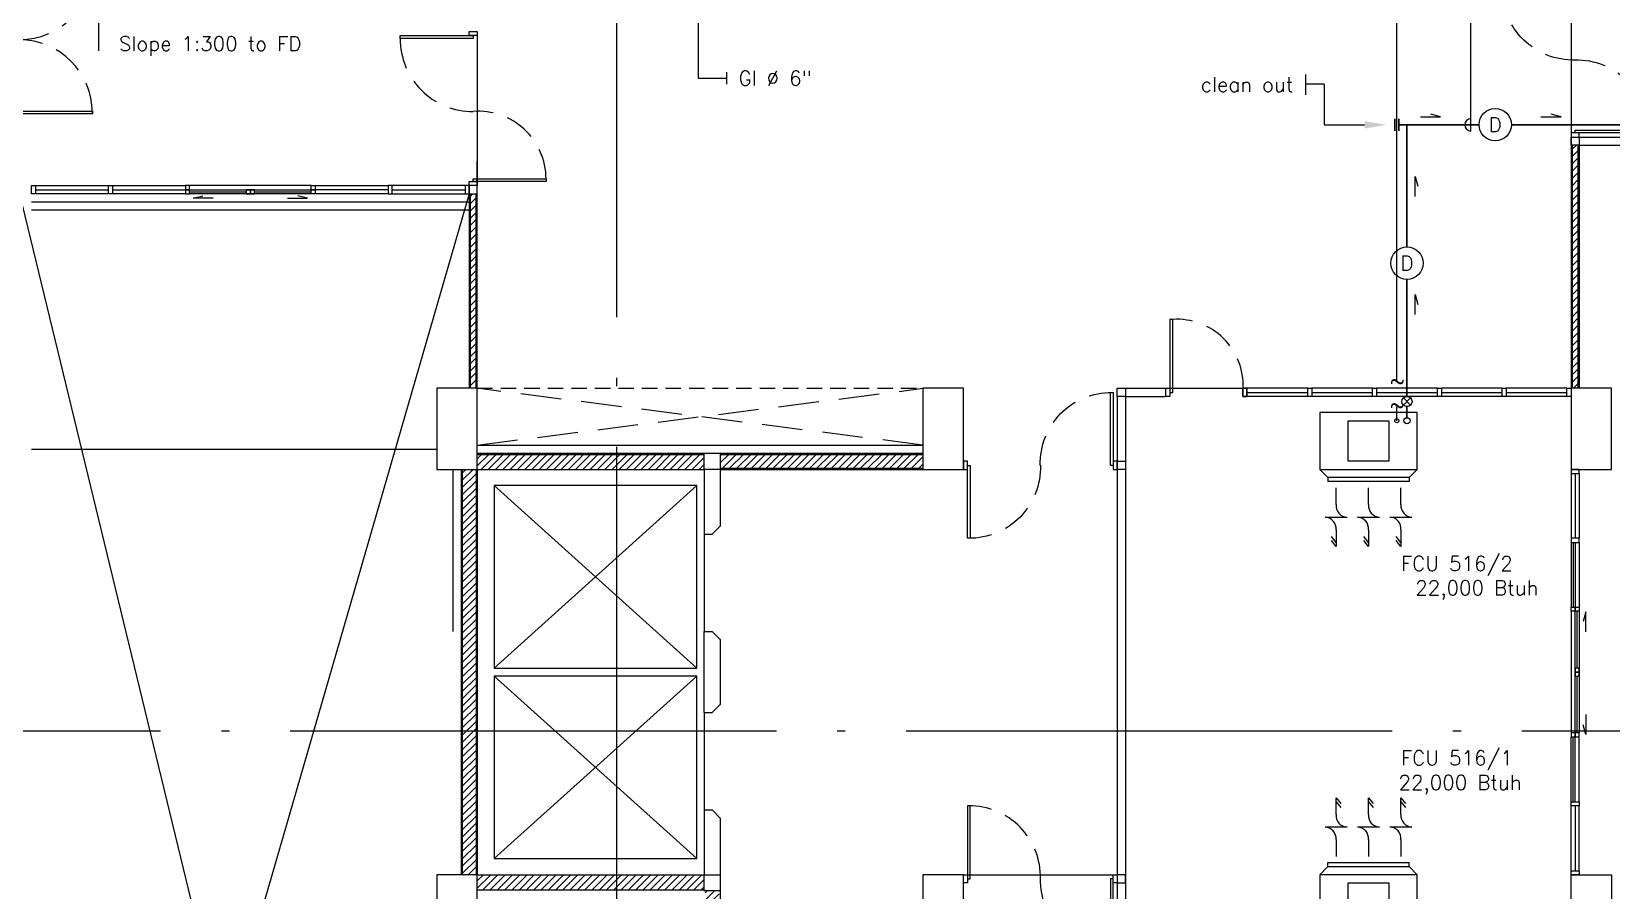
# Model space of a CAD drawing. Header units: millimetres. Extents: x -398 to 816, y -1 to 208.
# Drawn here: x 584.05 to 603.55, y 25.71 to 36.3 of the extents above; entities that cross this region are included whole.
import ezdxf
from ezdxf.enums import TextEntityAlignment as Align

# ---------------------------------------------------------------- set-up
doc = ezdxf.new("R2010")
doc.units = ezdxf.units.MM
for name, pattern in [('ACAD_ISO04W100', [30, 24, -3, 0, -3]), ('DASHED', [0.75, 0.5, -0.25]), ('HIDDEN', [9.525, 6.35, -3.175])]:
    doc.linetypes.add(name, pattern=pattern)
for name, color, linetype in [('AA_Column', 5, 'Continuous'), ('AA_Door', 3, 'Continuous'), ('AA_Floor', 31, 'Continuous'), ('AA_Hatch', 8, 'Continuous'), ('AA_Wall', 1, 'Continuous'), ('AA_Window', 4, 'Continuous'), ('AC DRAIN', 240, 'Continuous'), ('AC EXF', 171, 'Continuous'), ('AC FCU', 221, 'Continuous'), ('AC LINE', 171, 'Continuous')]:
    doc.layers.add(name, color=color, linetype=linetype)
doc.styles.add('Romand', font='romand.shx')
doc.styles.add('Romans', font='romans.shx')
pattern_1 = [(45, (-498.769, -475.90679), (-0.0449012806, 0.0449012806), [])]

# ---------------------------------------------------------------- blocks, each defined once
blk = doc.blocks.new('door_180s')
at = {"layer": 'AA_Door', "color": 9}
for points in [[(-0.1, 1.9), (0, 1.9), (0, 1.85), (-0.1, 1.85)], [(-0.05, 1.815), (0.85, 1.815), (0.85, 1.85), (-0.05, 1.85)], [(-0.05, 0.085), (-0.95, 0.085), (-0.95, 0.05), (-0.05, 0.05)], [(-0.1, 0.05), (0, 0.05), (0, 0), (-0.1, 0)]]:
    blk.add_lwpolyline(points, close=True, dxfattribs=at)
at = {"layer": 'AA_Door', "color": 9, "linetype": 'DASHED', "ltscale": 0.75}
for centre, start, end in [((-0.027, 1.826), 268.4655, 0.5022), ((-0.073, 0.074), 88.4655, 180.5022)]:
    blk.add_arc(centre, 0.877, start, end, dxfattribs=at)
blk = doc.blocks.new('c')
at = {"layer": 'AA_Column', "color": 9}
blk.add_lwpolyline([(0.25, -0.5), (0.25, -0.5), (0.25, 0.5), (-0.25, 0.5), (-0.25, -0.5), (-0.25, -0.5), (-0.25, -0.5), (0.25, -0.5)], close=True, dxfattribs=at)
blk = doc.blocks.new('AC')
at = {"layer": 'AC FCU', "color": 8}
for p, q in [((-0.4, 1.651), (-0.342, 1.578)), ((-0.4, 1.444), (-0.4, 1.651)), ((-0.4, 1.601), (-0.342, 1.528)), ((0, 1.444), (0, 1.651)), ((0, 1.651), (0.058, 1.578)), ((0, 1.601), (0.058, 1.528)), ((0.4, 1.651), (0.458, 1.578)), ((0.4, 1.444), (0.4, 1.651)), ((0.4, 1.601), (0.458, 1.528)), ((-0.264, 1.289), (-0.536, 1.289)), ((0.136, 1.289), (-0.136, 1.289)), ((0.536, 1.289), (0.264, 1.289)), ((-0.4, 1.134), (-0.4, 0.926)), ((0, 1.134), (0, 0.926)), ((0.4, 1.134), (0.4, 0.926))]:
    blk.add_line(p, q, dxfattribs=at)
at = {"layer": 'AC FCU'}
for p, q in [((-0.5, 0.8), (-0.6, 0.7)), ((-0.5, 0.8), (-0.5, 0.85)), ((-0.5, 0.85), (0.5, 0.85)), ((-0.5, 0.8), (0.5, 0.8)), ((0.5, 0.8), (0.5, 0.85)), ((0.5, 0.8), (0.6, 0.7))]:
    blk.add_line(p, q, dxfattribs=at)
blk.add_lwpolyline([(-0.6, 0), (0.6, 0), (0.6, 0.7), (-0.6, 0.7)], close=True, dxfattribs=at)
at = {"layer": 'AC FCU', "color": 8}
blk.add_lwpolyline([(-0.25, 0.1), (-0.25, 0.6), (0.25, 0.6), (0.25, 0.1)], close=True, dxfattribs=at)
at = {"layer": 'AC FCU'}
blk.add_circle((-0.35, 0.1), 0.025, dxfattribs=at)
at = {"layer": 'AC FCU', "color": 8}
for centre, start, end in [((-0.26, 1.429), 173.9498, 268.5513), ((0.14, 1.429), 173.9498, 268.5513), ((0.54, 1.429), 173.9498, 268.5513), ((-0.54, 1.148), 353.9498, 88.5513), ((-0.14, 1.148), 353.9498, 88.5513), ((0.26, 1.148), 353.9498, 88.5513)]:
    blk.add_arc(centre, 0.14, start, end, dxfattribs=at)
blk = doc.blocks.new('DOWN')
at = {"layer": 'AC DRAIN'}
for p, q in [((-0.044, -0.044), (0.044, 0.044)), ((0.044, -0.044), (-0.044, 0.044))]:
    blk.add_line(p, q, dxfattribs=at)
blk.add_circle((0, 0), 0.0625, dxfattribs=at)
blk = doc.blocks.new('POINT_Drain')
at = {"layer": 'Defpoints'}
blk.add_circle((0, 0), 0.2, dxfattribs=at)
at = {"layer": 'AC DRAIN', "insert": (0, 0), "char_height": 0.18, "width": 0.25231, "attachment_point": 5, "style": 'Romans'}
blk.add_mtext('D', dxfattribs=at)

msp = doc.modelspace()

# ---------------------------------------------------------------- hatches: boundary and pattern name
at = {"layer": 'AA_Hatch'}
h = msp.add_hatch(dxfattribs=at)
h.set_pattern_fill('ANSI31', color=9, scale=0.02, style=0)
h.set_pattern_definition(pattern_1)
h.paths.add_polyline_path([(603.136, 34.899), (603.066, 34.899), (603.066, 31.899), (603.136, 31.899)])
h = msp.add_hatch(dxfattribs=at)
h.set_pattern_fill('ANSI31', color=9, scale=0.02, style=0)
h.set_pattern_definition(pattern_1)
h.paths.add_polyline_path([(589.536, 34.299), (589.466, 34.299), (589.466, 31.899), (589.536, 31.899)])
h = msp.add_hatch(dxfattribs=at)
h.set_pattern_fill('ANSI31', color=9, scale=0.02, style=0)
h.set_pattern_definition(pattern_1)
h.paths.add_polyline_path([(592.351, 31.084), (589.551, 31.084), (589.551, 30.899), (592.351, 30.899)])
h.paths.add_polyline_path([(595.051, 31.084), (592.551, 31.084), (592.551, 30.914), (595.051, 30.914)])
h = msp.add_hatch(dxfattribs=at)
h.set_pattern_fill('ANSI31', color=9, scale=0.02, style=0)
h.set_pattern_definition([(45, (-120.52832, -475.90679), (-0.0449012806, 0.0449012806), [])])
h.paths.add_polyline_path([(589.536, 30.899), (589.366, 30.899), (589.366, 27.673), (589.536, 27.673)])
h.paths.add_polyline_path([(589.536, 27.673), (589.366, 27.673), (589.366, 25.899), (589.536, 25.899)])
h = msp.add_hatch(dxfattribs=at)
h.set_pattern_fill('ANSI31', color=9, scale=0.02, style=0)
h.set_pattern_definition(pattern_1)
h.paths.add_polyline_path([(591.272, 25.899), (589.551, 25.899), (589.551, 25.714), (591.272, 25.714)])
h.paths.add_polyline_path([(592.351, 25.899), (591.272, 25.899), (591.272, 25.714), (592.351, 25.714)])
h.paths.add_polyline_path([(592.536, 25.699), (592.366, 25.699), (592.366, 25.399), (592.536, 25.399)])
h.paths.add_polyline_path([(592.536, 25.399), (592.366, 25.399), (592.366, 20.899), (592.536, 20.899)])

# ---------------------------------------------------------------- linework, layer by layer
at = {"layer": 'AA_Column', "color": 9}
for points in [[(589.051, 30.899), (589.551, 30.899), (589.551, 31.899), (589.051, 31.899)], [(595.051, 30.899), (595.551, 30.899), (595.551, 31.899), (595.051, 31.899)], [(589.051, 24.899), (589.551, 24.899), (589.551, 25.899), (589.051, 25.899)], [(595.051, 24.899), (595.551, 24.899), (595.551, 25.899), (595.051, 25.899)]]:
    msp.add_lwpolyline(points, close=True, dxfattribs=at)
at = {"layer": 'AA_Door', "color": 9}
for points in [[(589.451, 36.299), (589.551, 36.299), (589.551, 36.249), (589.451, 36.249)], [(589.501, 36.214), (588.601, 36.214), (588.601, 36.249), (589.501, 36.249)], [(583.901, 35.319), (584.801, 35.319), (584.801, 35.284), (583.901, 35.284)], [(589.551, 34.399), (589.451, 34.399), (589.451, 34.449), (589.551, 34.449)], [(589.501, 34.484), (590.401, 34.484), (590.401, 34.449), (589.501, 34.449)], [(598.136, 31.849), (598.136, 32.749), (598.101, 32.749), (598.101, 31.849)]]:
    msp.add_lwpolyline(points, close=True, dxfattribs=at)
for points in [[(598.051, 31.799), (598.051, 31.899), (598.086, 31.899), (598.101, 31.899), (598.101, 31.899), (598.101, 31.799), (598.051, 31.799)], [(599.051, 31.799), (599.051, 31.899), (599.016, 31.899), (599.001, 31.899), (599.001, 31.899), (599.001, 31.799), (599.051, 31.799)]]:
    msp.add_lwpolyline(points, dxfattribs=at)
at = {"layer": 'AA_Door', "color": 9, "linetype": 'DASHED', "ltscale": 0.75}
for centre, radius, start, end in [((583.899, 37.101), 0.902, 270.1085, 359.8915), ((583.899, 35.297), 0.902, 0.1085, 89.8915), ((589.494, 36.207), 0.893, 179.5515, 270.4485), ((589.564, 34.479), 0.837, 0.329, 94.3051), ((598.185, 31.93), 0.821, 357.8411, 93.387)]:
    msp.add_arc(centre, radius, start, end, dxfattribs=at)
at = {"layer": 'AA_Floor', "color": 9}
for p, q in [((603.051, 36.899), (603.051, 34.999)), ((589.551, 36.299), (589.551, 34.399)), ((589.451, 34.299), (583.901, 15.149)), ((583.901, 34.299), (588.551, 15.149)), ((598.101, 31.899), (599.001, 31.899)), ((584.051, 31.149), (589.051, 31.149)), ((592.261, 30.699), (589.761, 28.449)), ((589.761, 30.699), (592.261, 28.449)), ((592.351, 30.099), (592.351, 28.899)), ((592.261, 28.349), (589.761, 26.099)), ((589.761, 28.349), (592.261, 26.099)), ((592.351, 27.899), (592.351, 26.699)), ((595.551, 25.899), (597.451, 25.899))]:
    msp.add_line(p, q, dxfattribs=at)
at = {"layer": 'AA_Wall', "color": 9}
for p, q in [((603.051, 34.999), (603.051, 31.899)), ((603.151, 34.999), (603.151, 31.899)), ((603.151, 34.999), (606.201, 34.999)), ((603.066, 34.899), (603.066, 31.899)), ((603.136, 34.899), (603.136, 31.899)), ((603.151, 34.899), (606.186, 34.899)), ((589.551, 34.399), (589.551, 34.699)), ((589.451, 34.299), (589.451, 34.399)), ((589.551, 31.899), (589.551, 34.399)), ((584.051, 34.199), (589.451, 34.199)), ((589.451, 34.299), (589.451, 31.899)), ((589.466, 31.899), (589.466, 34.299)), ((589.536, 31.899), (589.536, 34.299)), ((584.051, 34.099), (589.451, 34.099)), ((597.451, 31.799), (597.451, 24.999)), ((597.551, 31.899), (598.051, 31.899)), ((597.551, 31.799), (597.551, 24.999)), ((597.551, 31.799), (598.051, 31.799)), ((589.551, 31.199), (595.051, 31.199)), ((589.551, 31.099), (595.051, 31.099)), ((589.551, 31.084), (592.351, 31.084)), ((592.551, 31.084), (595.051, 31.084)), ((589.251, 30.899), (589.251, 28.899)), ((589.251, 30.899), (589.251, 28.899)), ((589.351, 30.899), (589.351, 25.899)), ((589.366, 30.899), (589.366, 25.899)), ((589.536, 30.899), (589.536, 25.899)), ((589.551, 30.899), (592.351, 30.899)), ((589.551, 30.899), (589.551, 25.899)), ((592.351, 30.899), (592.351, 30.099)), ((592.551, 30.914), (595.051, 30.914)), ((592.551, 30.899), (592.551, 30.199)), ((592.551, 30.899), (595.051, 30.899)), ((589.761, 30.699), (589.761, 28.449)), ((592.261, 30.699), (589.761, 30.699)), ((592.261, 28.449), (592.261, 30.699)), ((592.351, 30.099), (592.451, 30.099)), ((592.451, 30.099), (592.551, 30.199)), ((592.351, 28.899), (592.451, 28.899)), ((592.351, 27.899), (592.351, 28.899)), ((592.451, 28.899), (592.551, 28.799)), ((592.551, 28.799), (592.551, 27.999)), ((589.761, 28.449), (592.261, 28.449)), ((589.761, 28.349), (589.761, 26.099)), ((592.261, 28.349), (589.761, 28.349)), ((592.261, 26.099), (592.261, 28.349)), ((592.351, 27.899), (592.451, 27.899)), ((592.451, 27.899), (592.551, 27.999)), ((592.351, 26.699), (592.451, 26.699)), ((592.351, 26.699), (592.351, 25.899)), ((592.451, 26.699), (592.551, 26.599)), ((592.551, 26.599), (592.551, 20.864)), ((589.761, 26.099), (592.261, 26.099)), ((589.551, 25.899), (592.551, 25.899)), ((589.551, 25.714), (592.351, 25.714))]:
    msp.add_line(p, q, dxfattribs=at)
at = {"layer": 'AA_Wall', "color": 9, "linetype": 'DASHED'}
for p, q in [((589.551, 31.199), (595.051, 31.899)), ((595.051, 31.199), (589.551, 31.899))]:
    msp.add_line(p, q, dxfattribs=at)
at = {"layer": 'AA_Wall', "color": 9, "linetype": 'HIDDEN', "ltscale": 0.03}
msp.add_line((589.551, 31.899), (595.051, 31.899), dxfattribs=at)
at = {"layer": 'AA_Wall', "color": 9}
for points in [[(603.051, 34.999), (603.151, 34.999), (603.151, 34.899), (603.051, 34.899)], [(597.451, 31.899), (597.551, 31.899), (597.551, 31.799), (597.451, 31.799)], [(592.351, 31.099), (592.551, 31.099), (592.551, 30.899), (592.351, 30.899)], [(597.451, 30.999), (597.551, 30.999), (597.551, 30.899), (597.451, 30.899)], [(592.351, 25.899), (592.551, 25.899), (592.551, 25.699), (592.351, 25.699)], [(597.451, 25.799), (597.551, 25.799), (597.551, 25.899), (597.451, 25.899)]]:
    msp.add_lwpolyline(points, close=True, dxfattribs=at)
for points in [[(589.551, 34.399), (589.451, 34.399), (589.451, 34.299), (589.551, 34.299), (589.551, 34.399)], [(589.551, 34.399), (589.451, 34.399), (589.451, 34.299), (589.551, 34.299)]]:
    msp.add_lwpolyline(points, dxfattribs=at)
at = {"layer": 'AA_Window', "color": 9}
for p, q in [((584.101, 34.399), (585.001, 34.399)), ((584.101, 34.349), (585.001, 34.349)), ((585.051, 34.399), (585.951, 34.399)), ((585.051, 34.349), (585.951, 34.349)), ((587.501, 34.399), (586.001, 34.399)), ((586.001, 34.349), (586.726, 34.349)), ((586.001, 34.324), (586.701, 34.324)), ((586.726, 34.349), (587.501, 34.349)), ((586.751, 34.299), (586.751, 34.349)), ((586.801, 34.324), (587.501, 34.324)), ((587.551, 34.399), (588.451, 34.399)), ((588.451, 34.349), (587.551, 34.349)), ((589.401, 34.399), (588.501, 34.399)), ((588.501, 34.349), (589.401, 34.349)), ((585.001, 34.299), (584.101, 34.299)), ((585.951, 34.299), (585.051, 34.299)), ((587.501, 34.299), (586.001, 34.299)), ((586.044, 34.243), (586.165, 34.275)), ((586.292, 34.243), (586.044, 34.243)), ((587.21, 34.243), (587.458, 34.243)), ((587.458, 34.243), (587.337, 34.275)), ((588.451, 34.299), (587.551, 34.299)), ((588.501, 34.299), (589.401, 34.299)), ((599.801, 31.899), (599.051, 31.899)), ((599.051, 31.849), (599.801, 31.849)), ((599.801, 31.799), (599.051, 31.799)), ((600.601, 31.899), (599.851, 31.899)), ((599.851, 31.849), (600.601, 31.849)), ((600.601, 31.799), (599.851, 31.799)), ((601.401, 31.899), (600.651, 31.899)), ((600.651, 31.849), (601.401, 31.849)), ((601.401, 31.799), (600.651, 31.799)), ((602.201, 31.899), (601.451, 31.899)), ((601.451, 31.849), (602.201, 31.849)), ((602.201, 31.799), (601.451, 31.799)), ((603.001, 31.899), (602.251, 31.899)), ((602.251, 31.849), (603.001, 31.849)), ((603.001, 31.799), (602.251, 31.799)), ((603.051, 30.849), (603.051, 30.049)), ((603.101, 30.849), (603.101, 30.049)), ((603.151, 30.849), (603.151, 30.049)), ((603.051, 29.999), (603.051, 29.199)), ((603.076, 29.999), (603.076, 29.199)), ((603.101, 29.999), (603.101, 29.199)), ((603.151, 29.999), (603.151, 29.199)), ((603.051, 29.149), (603.051, 27.649)), ((603.101, 28.374), (603.101, 29.149)), ((603.126, 28.449), (603.126, 29.149)), ((603.151, 29.149), (603.151, 27.649)), ((603.232, 29.143), (603.2, 29.023)), ((603.232, 28.896), (603.232, 29.143)), ((603.151, 28.399), (603.101, 28.399)), ((603.101, 27.649), (603.101, 28.374)), ((603.126, 27.649), (603.126, 28.349)), ((603.232, 27.63), (603.2, 27.75)), ((603.232, 27.877), (603.232, 27.63)), ((603.051, 26.799), (603.051, 27.599)), ((603.076, 26.799), (603.076, 27.599)), ((603.101, 26.799), (603.101, 27.599)), ((603.151, 26.799), (603.151, 27.599)), ((603.051, 25.949), (603.051, 26.749)), ((603.101, 26.749), (603.101, 25.949)), ((603.151, 25.949), (603.151, 26.749))]:
    msp.add_line(p, q, dxfattribs=at)
for points in [[(584.101, 34.399), (584.101, 34.299), (584.051, 34.299), (584.051, 34.399)], [(585.051, 34.399), (585.051, 34.299), (585.001, 34.299), (585.001, 34.399)], [(585.951, 34.399), (585.951, 34.349), (586.001, 34.349), (586.001, 34.399)], [(585.951, 34.349), (585.951, 34.299), (586.001, 34.299), (586.001, 34.349)], [(586.701, 34.349), (586.701, 34.299), (586.751, 34.299), (586.751, 34.349)], [(586.751, 34.349), (586.751, 34.299), (586.801, 34.299), (586.801, 34.349)], [(587.551, 34.399), (587.551, 34.349), (587.501, 34.349), (587.501, 34.399)], [(587.551, 34.349), (587.551, 34.299), (587.501, 34.299), (587.501, 34.349)], [(588.451, 34.399), (588.451, 34.299), (588.501, 34.299), (588.501, 34.399)], [(589.401, 34.399), (589.401, 34.299), (589.451, 34.299), (589.451, 34.399)], [(599.001, 31.799), (599.001, 31.899), (599.051, 31.899), (599.051, 31.799)], [(599.001, 31.799), (599.001, 31.899), (599.051, 31.899), (599.051, 31.799)], [(599.801, 31.799), (599.801, 31.899), (599.851, 31.899), (599.851, 31.799)], [(600.601, 31.799), (600.601, 31.899), (600.651, 31.899), (600.651, 31.799)], [(601.401, 31.799), (601.401, 31.899), (601.451, 31.899), (601.451, 31.799)], [(602.201, 31.799), (602.201, 31.899), (602.251, 31.899), (602.251, 31.799)], [(603.001, 31.799), (603.001, 31.899), (603.051, 31.899), (603.051, 31.799)], [(603.051, 30.849), (603.151, 30.849), (603.151, 30.899), (603.051, 30.899)], [(603.051, 29.999), (603.151, 29.999), (603.151, 30.049), (603.051, 30.049)], [(603.051, 29.199), (603.101, 29.199), (603.101, 29.149), (603.051, 29.149)], [(603.101, 29.199), (603.151, 29.199), (603.151, 29.149), (603.101, 29.149)], [(603.101, 28.399), (603.151, 28.399), (603.151, 28.449), (603.101, 28.449)], [(603.101, 28.349), (603.151, 28.349), (603.151, 28.399), (603.101, 28.399)], [(603.051, 27.599), (603.101, 27.599), (603.101, 27.649), (603.051, 27.649)], [(603.101, 27.599), (603.151, 27.599), (603.151, 27.649), (603.101, 27.649)], [(603.051, 26.799), (603.151, 26.799), (603.151, 26.749), (603.051, 26.749)], [(603.051, 25.949), (603.151, 25.949), (603.151, 25.899), (603.051, 25.899)]]:
    msp.add_lwpolyline(points, close=True, dxfattribs=at)
at = {"layer": 'AC DRAIN', "color": 2}
for p, q in [((584.878, 36.545), (584.878, 36.06)), ((601.813, 35.071), (601.813, 36.609)), ((599.773, 35.771), (599.773, 35.521)), ((600.003, 35.649), (599.773, 35.649)), ((600.003, 35.649), (600.003, 35.149)), ((600.003, 35.149), (600.503, 35.149))]:
    msp.add_line(p, q, dxfattribs=at)
at = {"layer": 'AC DRAIN', "color": 1}
for p, q in [((601.192, 35.249), (601.44, 35.249)), ((601.44, 35.249), (601.319, 35.281)), ((602.679, 35.249), (602.927, 35.249)), ((602.927, 35.249), (602.806, 35.281)), ((601.126, 34.265), (601.126, 34.513)), ((601.126, 34.513), (601.158, 34.392)), ((601.126, 32.808), (601.126, 33.056)), ((601.126, 33.056), (601.158, 32.935))]:
    msp.add_line(p, q, dxfattribs=at)
at = {"layer": 'AC DRAIN', "const_width": 0.02}
for points in [[(600.876, 35.074), (600.876, 35.224)], [(600.926, 35.074), (600.926, 35.224)], [(601.026, 35.149), (600.926, 35.149)], [(601.026, 31.536), (601.026, 31.674)]]:
    msp.add_lwpolyline(points, dxfattribs=at)
at = {"layer": 'AC DRAIN', "linetype": 'DASHED', "const_width": 0.02}
for points in [[(601.026, 33.643), (601.026, 35.149)], [(601.026, 35.149), (601.915, 35.149)], [(602.315, 35.149), (604.269, 35.149)], [(601.026, 31.799), (601.026, 33.243)]]:
    msp.add_lwpolyline(points, dxfattribs=at)
at = {"layer": 'AC DRAIN'}
msp.add_circle((601.026, 31.499), 0.0375, dxfattribs=at)
at = {"layer": 'AC DRAIN', "color": 2}
msp.add_arc((601.817, 35.149), 0.0782, 92.2809, 267.7191, dxfattribs=at)
msp.add_solid([(600.503, 35.194), (600.773, 35.149), (600.503, 35.104)], dxfattribs=at)
at = {"layer": 'AC EXF', "color": 2}
for p, q in [((592.276, 41.724), (592.276, 35.724)), ((592.276, 35.724), (592.626, 35.724)), ((592.626, 35.799), (592.626, 35.649))]:
    msp.add_line(p, q, dxfattribs=at)
at = {"layer": 'AC FCU', "color": 5, "linetype": 'ACAD_ISO04W100', "ltscale": 0.25}
for p, q in [((591.272, 46.377), (591.272, 10.104)), ((564.443, 27.673), (628.163, 27.673))]:
    msp.add_line(p, q, dxfattribs=at)
at = {"layer": 'AC LINE'}
for p, q in [((600.901, 31.977), (600.901, 41.079)), ((600.901, 31.499), (600.901, 31.67))]:
    msp.add_line(p, q, dxfattribs=at)

# ---------------------------------------------------------------- block references
at = {"layer": 'AA_Wall', "color": 9, "xscale": -1}
msp.add_blockref('door_180s', (603.051, 34.999), dxfattribs=at)
for name, p, rotation in [('door_180s', (595.551, 30.999), 270), ('c', (603.301, 25.399), 180)]:
    msp.add_blockref(name, p, dxfattribs=dict(at, rotation=rotation))
at = {"layer": 'AA_Wall', "color": 9}
msp.add_blockref('c', (603.301, 31.399), dxfattribs=at)
at = {"layer": 'AA_Wall', "color": 9, "rotation": 270}
msp.add_blockref('door_180s', (595.551, 25.799), dxfattribs=at)
at = {"layer": 'AC DRAIN', "color": 9}
for p in [(602.115, 35.151), (601.026, 33.443)]:
    msp.add_blockref('POINT_Drain', p, dxfattribs=at)
at = {"layer": 'AC DRAIN', "rotation": 180}
msp.add_blockref('DOWN', (601.026, 31.736), dxfattribs=at)
at = {"layer": 'AC FCU', "rotation": 180}
msp.add_blockref('AC', (600.551, 31.599), dxfattribs=at)
at = {"layer": 'AC FCU'}
msp.add_blockref('AC', (600.551, 25.199), dxfattribs=at)

# ---------------------------------------------------------------- texts
at = {"layer": 'AC DRAIN', "color": 2, "style": 'Romans'}
msp.add_text('Slope 1:300 to FD', height=0.18, dxfattribs=at).set_placement((585.129, 36.06))
msp.add_text('clean out', height=0.18, dxfattribs=at).set_placement((599.623, 35.646), align=Align.MIDDLE_RIGHT)
at = {"layer": 'AC EXF', "color": 2, "style": 'Romans'}
msp.add_text('GI %%c 6"', height=0.18, dxfattribs=at).set_placement((592.776, 35.724), align=Align.MIDDLE_LEFT)
at = {"layer": 'AC FCU', "style": 'Romans'}
for s, p in [('FCU 516/2', (600.951, 29.648)), ('FCU 516/1', (600.951, 27.25)), ('22,000 Btuh', (600.921, 26.946))]:
    msp.add_text(s, height=0.18, dxfattribs=at).set_placement(p)
msp.add_text('22,000 Btuh', height=0.18, dxfattribs=at).set_placement((602.648, 29.348), align=Align.RIGHT)
at = {"layer": 'AC LINE', "style": 'Romand'}
for p in [(600.905, 31.967), (600.905, 31.67)]:
    msp.add_text('~', height=0.18, rotation=180, dxfattribs=at).set_placement(p, align=Align.MIDDLE)

doc.saveas('drawing.dxf')
